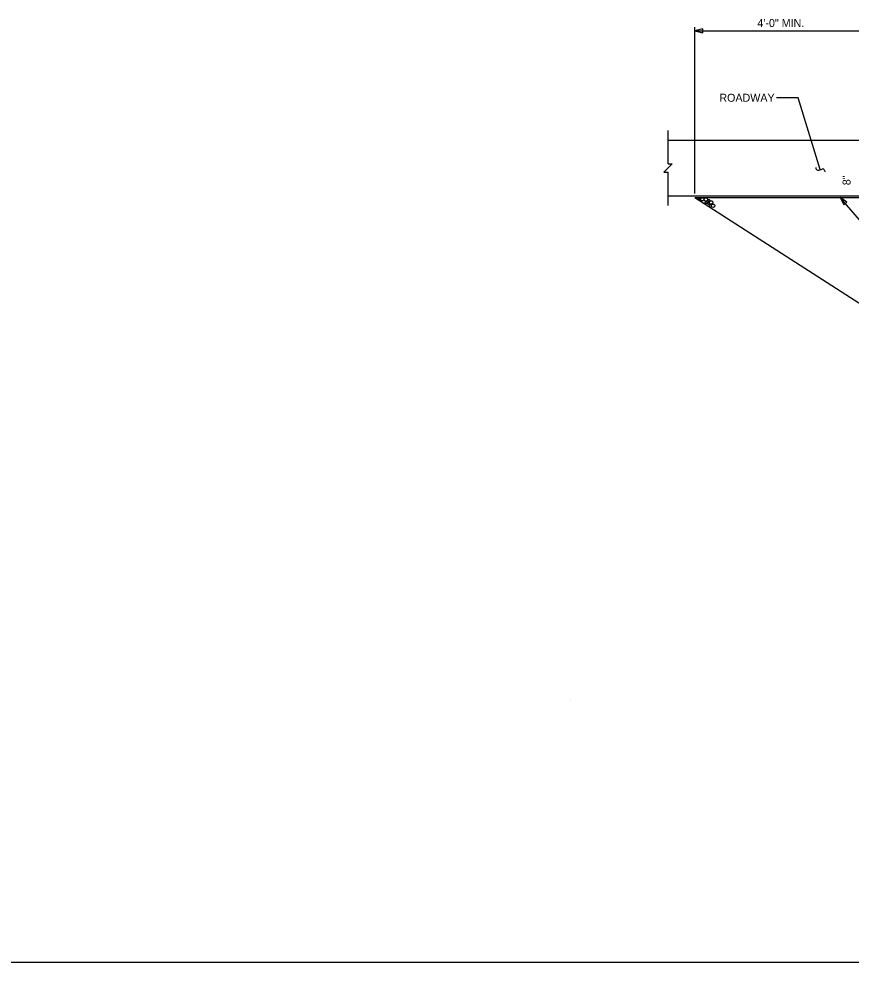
# Model space of a CAD drawing. Extents: x 0 to 2289, y 0 to 839.
# Drawn here: x 1903.3 to 2033.2, y 284.5 to 431.8 of the extents above; entities that cross this region are included whole.
import ezdxf

# ---------------------------------------------------------------- set-up
doc = ezdxf.new("R2010")
doc.units = 0
for name, color, linetype in [('Arrowhead Terminators', 7, 'Continuous'), ('Dimension Lines', 7, 'Continuous'), ('Mis Beam Bolsters', 7, 'Continuous'), ('Mis Center Lines', 7, 'Continuous'), ('Mis Object Lines', 7, 'Continuous'), ('Miscellaneous Lines', 7, 'Continuous'), ('Plot Label', 7, 'Continuous'), ('Plot Shape', 7, 'Continuous')]:
    doc.layers.add(name, color=color, linetype=linetype)

# ---------------------------------------------------------------- blocks, each defined once
blk = doc.blocks.new('AH')
at = {"layer": 'Arrowhead Terminators'}
blk.add_lwpolyline([(0, 0), (-1.25, 0.3125), (-1.25, -0.3125)], close=True, dxfattribs=at)

msp = doc.modelspace()

# ---------------------------------------------------------------- linework, layer by layer
at = {"layer": 'Mis Beam Bolsters'}
for p, q in [((2027.64, 408.55), (2027.66, 408.41)), ((2028.1, 408.15), (2028.62, 408.31)), ((2029, 408.07), (2029.03, 407.89))]:
    msp.add_line(p, q, dxfattribs=at)
msp.add_lwpolyline([(2031.45, 403.87), (2032.03, 402.72), (2032.51, 403.12)], close=True, dxfattribs=at)
for centre, radius, start, end in [((2027.97, 408.43), 0.311, 183.755, 293.5539), ((2028.73, 408.05), 0.276, 2.8234, 111.109)]:
    msp.add_arc(centre, radius, start, end, dxfattribs=at)
at = {"layer": 'Mis Center Lines'}
msp.add_line((0, 284.5), (2289.16, 284.5), dxfattribs=at)
at = {"layer": 'Mis Object Lines'}
for p, q in [((2004.59, 409.12), (2004.59, 414.32)), ((2004.59, 412.82), (2040.31, 412.82)), ((2004.59, 402.6), (2004.59, 407.8)), ((2004.59, 404.1), (2036.6, 404.1))]:
    msp.add_line(p, q, dxfattribs=at)
msp.add_lwpolyline([(2004.59, 409.12), (2005.25, 409.12), (2003.93, 407.8), (2004.59, 407.8)], dxfattribs=at)
at = {"layer": 'Miscellaneous Lines'}
for q in [(2090.37, 351.35), (2048.22, 403.87)]:
    msp.add_line((2008.78, 403.87), q, dxfattribs=at)
at = {"layer": 'Plot Label'}
for p, q in [((2008.78, 404.49), (2008.78, 430.48)), ((2008.78, 429.86), (2036.6, 429.86))]:
    msp.add_line(p, q, dxfattribs=at)
for points in [[(2028.33, 408.21), (2024.9, 419.44), (2021.53, 419.44)], [(2009.32, 403.71), (2009.41, 403.83), (2009.54, 403.83), (2009.63, 403.73), (2009.61, 403.6), (2009.53, 403.53), (2009.4, 403.54), (2009.34, 403.61), (2009.32, 403.71)], [(2009.68, 403.61), (2009.82, 403.81), (2010.05, 403.82), (2010.2, 403.65), (2010.17, 403.43), (2010.03, 403.32), (2009.81, 403.34), (2009.71, 403.44), (2009.68, 403.61)], [(2010.25, 403.59), (2010.4, 403.79), (2010.62, 403.79), (2010.77, 403.63), (2010.75, 403.4), (2010.6, 403.29), (2010.38, 403.31), (2010.28, 403.42), (2010.25, 403.59)], [(2010.81, 403.42), (2010.89, 403.54), (2011.03, 403.54), (2011.12, 403.45), (2011.1, 403.31), (2011.02, 403.24), (2010.88, 403.26), (2010.82, 403.32), (2010.81, 403.42)], [(2045.73, 387.3), (2031.45, 403.87)], [(2010.37, 403.11), (2010.46, 403.22), (2010.59, 403.23), (2010.69, 403.13), (2010.67, 402.99), (2010.58, 402.93), (2010.45, 402.94), (2010.39, 403), (2010.37, 403.11)], [(2010.72, 402.97), (2010.81, 403.09), (2010.94, 403.09), (2011.03, 402.99), (2011.01, 402.86), (2010.93, 402.79), (2010.8, 402.81), (2010.74, 402.87), (2010.72, 402.97)], [(2011.02, 402.71), (2011.11, 402.83), (2011.24, 402.83), (2011.33, 402.73), (2011.31, 402.6), (2011.23, 402.53), (2011.1, 402.55), (2011.04, 402.61), (2011.02, 402.71)], [(2011.04, 403.14), (2011.18, 403.33), (2011.41, 403.34), (2011.56, 403.18), (2011.53, 402.95), (2011.39, 402.84), (2011.17, 402.86), (2011.07, 402.96), (2011.04, 403.14)], [(2011.35, 402.62), (2011.49, 402.81), (2011.72, 402.82), (2011.87, 402.66), (2011.84, 402.43), (2011.7, 402.32), (2011.48, 402.34), (2011.38, 402.44), (2011.35, 402.62)]]:
    msp.add_lwpolyline(points, dxfattribs=at)
at = {"layer": 'Plot Shape'}
msp.add_line((1989.38, 325.35), (1989.38, 325.35), dxfattribs=at)

# ---------------------------------------------------------------- block references
at = {"layer": 'Mis Beam Bolsters', "rotation": 180}
msp.add_blockref('AH', (2008.78, 429.86), dxfattribs=at)

# ---------------------------------------------------------------- texts
at = {"layer": 'Dimension Lines'}
for s, height, p in [('4\'-0" MIN.', 1.25, (2018.53, 430.48)), ('ROADWAY', 1.249, (2012.59, 418.81))]:
    msp.add_text(s, height=height, dxfattribs=at).set_placement(p)
msp.add_text('8"', height=1.25, rotation=90, dxfattribs=at).set_placement((2033.07, 405.78))

doc.saveas('drawing.dxf')
